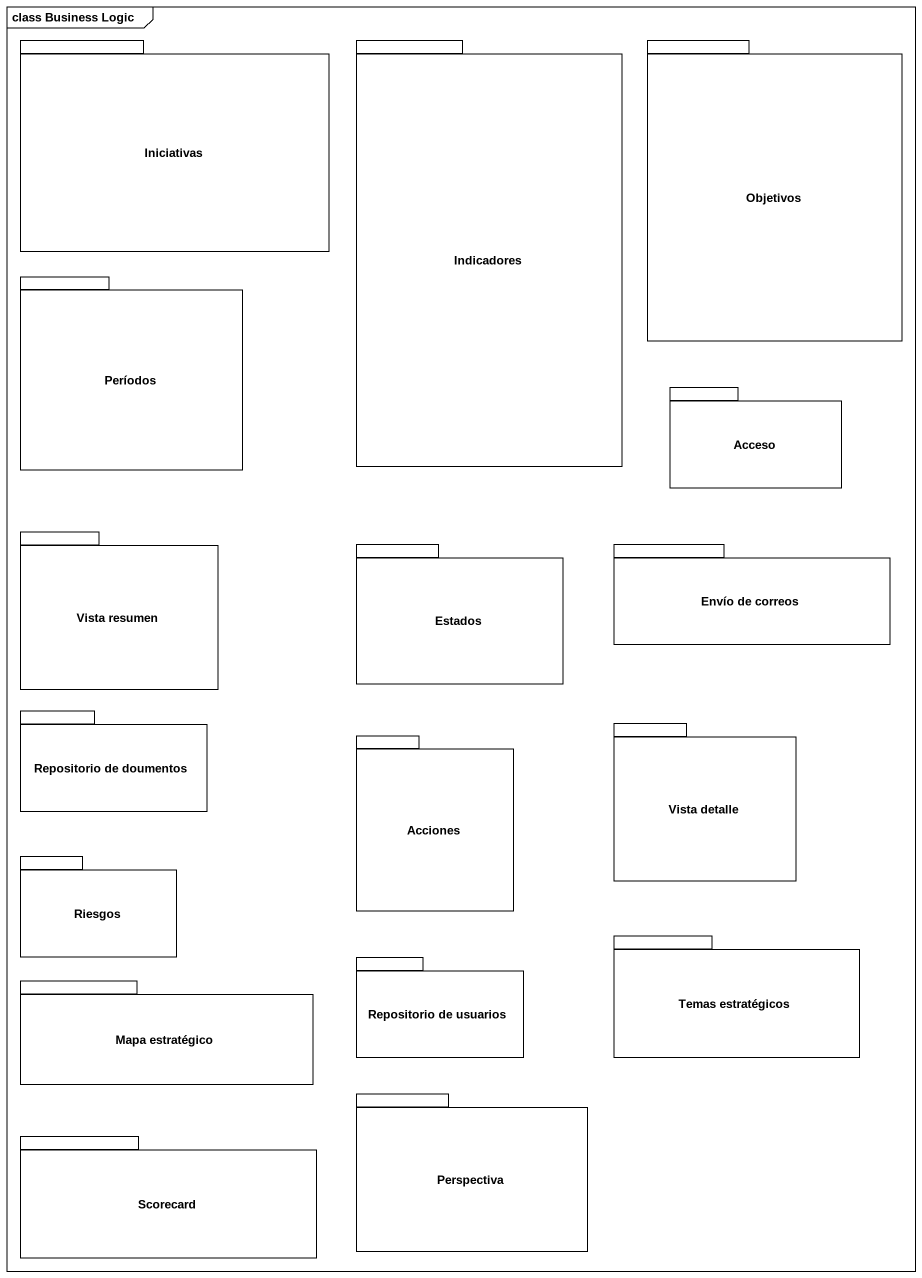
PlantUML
@startuml
mainframe class Business Logic
package Iniciativas {
}
package Indicadores {
}
package Objetivos {
}
package Períodos {
}
package Acceso {
}
package "Vista resumen" as Vista_resumen {
}
package Estados {
}
package "Envío de correos" as Envío_de_correos {
}
package "Repositorio de doumentos" as Repositorio_de_doumentos {
}
package Acciones {
}
package "Vista detalle" as Vista_detalle {
}
package Riesgos {
}
package "Temas estratégicos" as Temas_estratégicos {
}
package "Mapa estratégico" as Mapa_estratégico {
}
package "Repositorio de usuarios" as Repositorio_de_usuarios {
}
package Scorecard {
}
package Perspectiva {
}
@enduml
